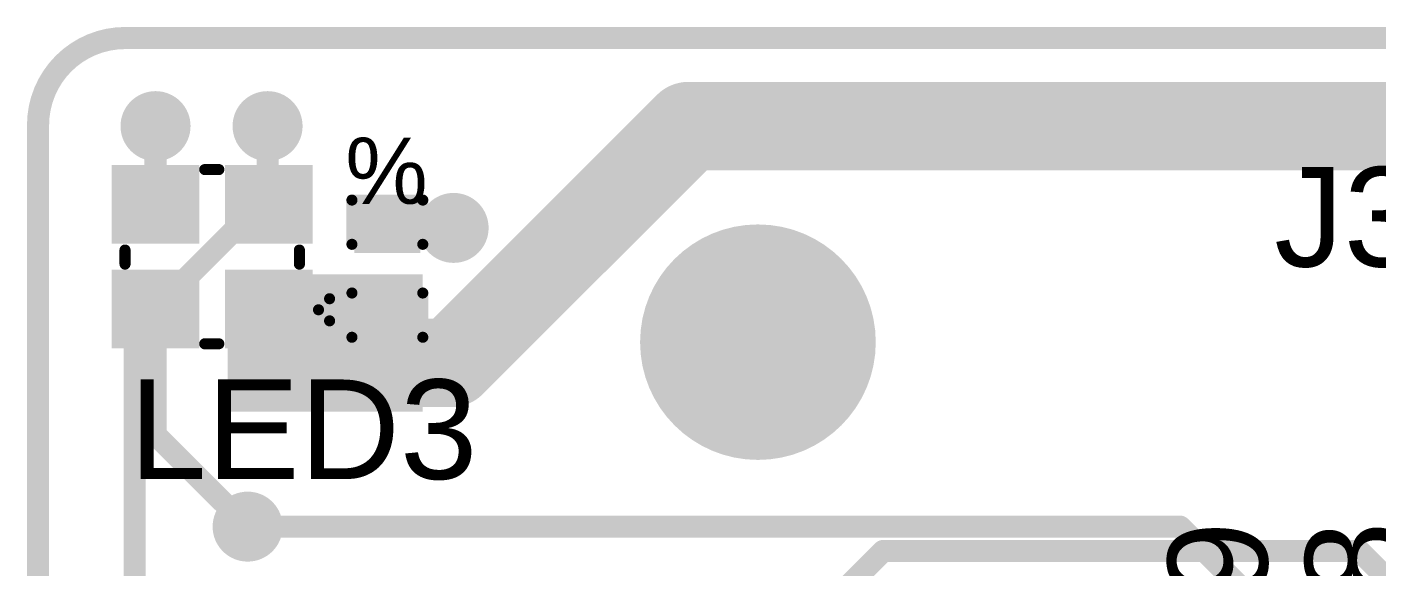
# Model space of a CAD drawing. Header units: millimetres. Extents: x -0.15 to 3.79, y -0.54 to 3.26.
# Drawn here: x -0.153 to 0.457, y 2.773 to 3.017 of the extents above; entities that cross this region are included whole.
import ezdxf

# ---------------------------------------------------------------- set-up
doc = ezdxf.new("R2010")
doc.units = ezdxf.units.MM
doc.header["$MEASUREMENT"] = 0
for name, color, linetype in [('BottomLayer', 5, 'Continuous'), ('BottomSolder', 6, 'Continuous'), ('Mechanical2', 216, 'Continuous'), ('MultiLayer', 9, 'Continuous'), ('PadHoleLayer', 156, 'Continuous'), ('TopLayer', 1, 'Continuous'), ('TopOverlay', 2, 'Continuous'), ('TopPaste', 8, 'Continuous'), ('TopSolder', 216, 'Continuous'), ('ViaHoleLayer', 16, 'Continuous')]:
    doc.layers.add(name, color=color, linetype=linetype)
doc.styles.add('Arial', font='', dxfattribs={"height": 0.2})
doc.styles.get('Arial').set_extended_font_data('Arial')

# ---------------------------------------------------------------- blocks, each defined once
blk = doc.blocks.new('SK6812_EC20_133')
at = {"layer": 'TopLayer'}
for points in [[(-0.04133855, 0.03740165), (-0.00984245, 0.03740165), (-0.00984245, 0.00984255), (-0.04133855, 0.00984255)], [(0.00984255, 0.03740165), (0.04133865, 0.03740165), (0.04133865, 0.00984255), (0.00984255, 0.00984255)], [(-0.04133855, -0.00984245), (-0.00984245, -0.00984245), (-0.00984245, -0.03740155), (-0.04133855, -0.03740155)], [(0.00984255, -0.00984245), (0.04133865, -0.00984245), (0.04133865, -0.03740155), (0.00984255, -0.03740155)]]:
    blk.add_hatch(color=1, dxfattribs=at).paths.add_polyline_path(points)
at = {"layer": 'TopPaste'}
for points in [[(-0.04133855, 0.03740165), (-0.00984245, 0.03740165), (-0.00984245, 0.00984255), (-0.04133855, 0.00984255)], [(0.00984255, 0.03740165), (0.04133865, 0.03740165), (0.04133865, 0.00984255), (0.00984255, 0.00984255)], [(-0.04133855, -0.00984245), (-0.00984245, -0.00984245), (-0.00984245, -0.03740155), (-0.04133855, -0.03740155)], [(0.00984255, -0.00984245), (0.04133865, -0.00984245), (0.04133865, -0.03740155), (0.00984255, -0.03740155)]]:
    blk.add_hatch(color=8, dxfattribs=at).paths.add_polyline_path(points)
at = {"layer": 'TopSolder'}
for points in [[(-0.04533855, 0.04140165), (-0.00584245, 0.04140165), (-0.00584245, 0.00584255), (-0.04533855, 0.00584255)], [(0.00584255, 0.04140165), (0.04533865, 0.04140165), (0.04533865, 0.00584255), (0.00584255, 0.00584255)], [(-0.04533855, -0.00584245), (-0.00584245, -0.00584245), (-0.00584245, -0.04140155), (-0.04533855, -0.04140155)], [(0.00584255, -0.00584245), (0.04533865, -0.00584245), (0.04533865, -0.04140155), (0.00584255, -0.04140155)]]:
    blk.add_hatch(color=216, dxfattribs=at).paths.add_polyline_path(points)
at = {"layer": 'TopOverlay', "const_width": 0.005}
for points in [[(-0.0033701, 0.0393701), (0.003, 0.0393701)], [(-0.03937, -0.0033701), (-0.03937, 0.003)], [(0.03937, -0.0033701), (0.03937, 0.003)], [(0.048, -0.024), (0.053, -0.019)], [(0.053, -0.029), (0.053, -0.019)], [(0.048, -0.024), (0.053, -0.029)], [(-0.0033701, -0.03937), (0.003, -0.03937)]]:
    blk.add_lwpolyline(points, dxfattribs=at)
at = {"layer": 'TopOverlay', "const_width": 0.0025}
for points in [[(-0.0046201, 0.0393701, 1), (-0.0021201, 0.0393701, 1)], [(0.00175, 0.0393701, 1), (0.00425, 0.0393701, 1)], [(-0.04062, 0.003, 1), (-0.03812, 0.003, 1)], [(0.03812, 0.003, 1), (0.04062, 0.003, 1)], [(-0.04062, -0.0033701, 1), (-0.03812, -0.0033701, 1)], [(0.03812, -0.0033701, 1), (0.04062, -0.0033701, 1)], [(0.05175, -0.019, 1), (0.05425, -0.019, 1)], [(0.05175, -0.019, 1), (0.05425, -0.019, 1)], [(0.04675, -0.024, 1), (0.04925, -0.024, 1)], [(0.04675, -0.024, 1), (0.04925, -0.024, 1)], [(0.05175, -0.029, 1), (0.05425, -0.029, 1)], [(0.05175, -0.029, 1), (0.05425, -0.029, 1)], [(-0.0046201, -0.03937, 1), (-0.0021201, -0.03937, 1)], [(0.00175, -0.03937, 1), (0.00425, -0.03937, 1)]]:
    blk.add_lwpolyline(points, format="xyb", close=True, dxfattribs=at)
blk = doc.blocks.new('C___0402_154')
at = {"layer": 'TopLayer'}
for points in [[(-0.0275, -0.0125), (-0.0275, 0.0125), (-0.009499999999999998, 0.0125), (-0.009500000000000001, -0.0125)], [(0.009499999999999998, -0.0125), (0.009500000000000001, 0.0125), (0.0275, 0.0125), (0.0275, -0.0125)]]:
    blk.add_hatch(color=1, dxfattribs=at).paths.add_polyline_path(points)
at = {"layer": 'TopPaste'}
for points in [[(-0.0275, -0.0125), (-0.0275, 0.0125), (-0.009499999999999998, 0.0125), (-0.009500000000000001, -0.0125)], [(0.009499999999999998, -0.0125), (0.009500000000000001, 0.0125), (0.0275, 0.0125), (0.0275, -0.0125)]]:
    blk.add_hatch(color=8, dxfattribs=at).paths.add_polyline_path(points)
at = {"layer": 'TopSolder'}
for points in [[(-0.0298622, -0.0148622), (-0.0298622, 0.0148622), (-0.007137799999999999, 0.0148622), (-0.007137800000000001, -0.0148622)], [(0.007137799999999999, -0.0148622), (0.007137800000000001, 0.0148622), (0.0298622, 0.0148622), (0.0298622, -0.0148622)]]:
    blk.add_hatch(color=216, dxfattribs=at).paths.add_polyline_path(points)
at = {"layer": 'TopOverlay', "const_width": 0.005}
for points in [[(-0.031, 0.016), (-0.011, 0.016)], [(-0.031, 0.016), (-0.031, -0.016)], [(0.011, 0.016), (0.031, 0.016)], [(0.031, 0.016), (0.031, -0.016)], [(-0.031, -0.016), (-0.011, -0.016)], [(0.011, -0.016), (0.031, -0.016)]]:
    blk.add_lwpolyline(points, dxfattribs=at)
at = {"layer": 'TopOverlay', "const_width": 0.0025}
for points in [[(-0.03225, 0.016, 1), (-0.02975, 0.016, 1)], [(-0.03225, 0.016, 1), (-0.02975, 0.016, 1)], [(-0.01225, 0.016, 1), (-0.00975, 0.016, 1)], [(0.00975, 0.016, 1), (0.01225, 0.016, 1)], [(0.02975, 0.016, 1), (0.03225, 0.016, 1)], [(0.02975, 0.016, 1), (0.03225, 0.016, 1)], [(-0.03225, -0.016, 1), (-0.02975, -0.016, 1)], [(-0.03225, -0.016, 1), (-0.02975, -0.016, 1)], [(-0.01225, -0.016, 1), (-0.00975, -0.016, 1)], [(0.00975, -0.016, 1), (0.01225, -0.016, 1)], [(0.02975, -0.016, 1), (0.03225, -0.016, 1)], [(0.02975, -0.016, 1), (0.03225, -0.016, 1)]]:
    blk.add_lwpolyline(points, format="xyb", close=True, dxfattribs=at)

msp = doc.modelspace()

# ---------------------------------------------------------------- hatches: boundary and pattern name
at = {"layer": 'BottomLayer'}
h = msp.add_hatch(color=5, dxfattribs=at)
edge = h.paths.add_edge_path()
edge.add_arc((-0.0945905, 2.972), 0.011811, 0, 360)
h = msp.add_hatch(color=5, dxfattribs=at)
edge = h.paths.add_edge_path()
edge.add_arc((-0.044, 2.972), 0.011811, 0, 360)
h = msp.add_hatch(color=5, dxfattribs=at)
edge = h.paths.add_edge_path()
edge.add_arc((0.04, 2.926), 0.011811, 0, 360)
h = msp.add_hatch(color=5, dxfattribs=at)
edge = h.paths.add_edge_path()
edge.add_arc((0.1774114, 2.8743622), 0.0492126, 0, 360)
h = msp.add_hatch(color=5, dxfattribs=at)
edge = h.paths.add_edge_path()
edge.add_arc((-0.018, 2.865), 0.011811, 0, 360)
h = msp.add_hatch(color=5, dxfattribs=at)
edge = h.paths.add_edge_path()
edge.add_arc((-0.053, 2.791), 0.011811, 0, 360)
at = {"layer": 'BottomSolder'}
h = msp.add_hatch(color=6, dxfattribs=at)
edge = h.paths.add_edge_path()
edge.add_arc((-0.0945905, 2.972), 0.015811, 0, 360)
h = msp.add_hatch(color=6, dxfattribs=at)
edge = h.paths.add_edge_path()
edge.add_arc((-0.044, 2.972), 0.015811, 0, 360)
h = msp.add_hatch(color=6, dxfattribs=at)
edge = h.paths.add_edge_path()
edge.add_arc((0.04, 2.926), 0.015811, 0, 360)
h = msp.add_hatch(color=6, dxfattribs=at)
edge = h.paths.add_edge_path()
edge.add_arc((0.1774114, 2.8743622), 0.0532126, 0, 360)
h = msp.add_hatch(color=6, dxfattribs=at)
edge = h.paths.add_edge_path()
edge.add_arc((-0.018, 2.865), 0.015811, 0, 360)
h = msp.add_hatch(color=6, dxfattribs=at)
edge = h.paths.add_edge_path()
edge.add_arc((-0.053, 2.791), 0.015811, 0, 360)
at = {"layer": 'MultiLayer'}
h = msp.add_hatch(color=9, dxfattribs=at)
edge = h.paths.add_edge_path()
edge.add_arc((0.1774114, 2.8743622), 0.0492126, 0, 360)
at = {"layer": 'PadHoleLayer'}
h = msp.add_hatch(color=156, dxfattribs=at)
edge = h.paths.add_edge_path()
edge.add_arc((0.1774114, 2.8743622), 0.0492126, 0, 360)
at = {"layer": 'TopLayer'}
h = msp.add_hatch(color=1, dxfattribs=at)
edge = h.paths.add_edge_path()
edge.add_arc((-0.0945905, 2.972), 0.011811, 0, 360)
h = msp.add_hatch(color=1, dxfattribs=at)
edge = h.paths.add_edge_path()
edge.add_arc((-0.044, 2.972), 0.011811, 0, 360)
h = msp.add_hatch(color=1, dxfattribs=at)
edge = h.paths.add_edge_path()
edge.add_arc((0.04, 2.926), 0.011811, 0, 360)
h = msp.add_hatch(color=1, dxfattribs=at)
edge = h.paths.add_edge_path()
edge.add_arc((0.1774114, 2.8743622), 0.0492126, 0, 360)
msp.add_hatch(color=1, dxfattribs=at).paths.add_polyline_path([(-0.062, 2.843), (0.0260886, 2.843), (0.0260886, 2.905), (-0.062, 2.905)])
h = msp.add_hatch(color=1, dxfattribs=at)
edge = h.paths.add_edge_path()
edge.add_arc((-0.018, 2.865), 0.011811, 0, 360)
h = msp.add_hatch(color=1, dxfattribs=at)
edge = h.paths.add_edge_path()
edge.add_arc((-0.053, 2.791), 0.011811, 0, 360)
at = {"layer": 'TopSolder'}
h = msp.add_hatch(color=216, dxfattribs=at)
edge = h.paths.add_edge_path()
edge.add_arc((-0.0945905, 2.972), 0.015811, 0, 360)
h = msp.add_hatch(color=216, dxfattribs=at)
edge = h.paths.add_edge_path()
edge.add_arc((-0.044, 2.972), 0.015811, 0, 360)
h = msp.add_hatch(color=216, dxfattribs=at)
edge = h.paths.add_edge_path()
edge.add_arc((0.04, 2.926), 0.015811, 0, 360)
h = msp.add_hatch(color=216, dxfattribs=at)
edge = h.paths.add_edge_path()
edge.add_arc((0.1774114, 2.8743622), 0.0532126, 0, 360)
h = msp.add_hatch(color=216, dxfattribs=at)
edge = h.paths.add_edge_path()
edge.add_arc((-0.018, 2.865), 0.015811, 0, 360)
h = msp.add_hatch(color=216, dxfattribs=at)
edge = h.paths.add_edge_path()
edge.add_arc((-0.053, 2.791), 0.015811, 0, 360)
at = {"layer": 'ViaHoleLayer'}
h = msp.add_hatch(color=16, dxfattribs=at)
edge = h.paths.add_edge_path()
edge.add_arc((-0.0945905, 2.972), 0.0059055, 0, 360)
h = msp.add_hatch(color=16, dxfattribs=at)
edge = h.paths.add_edge_path()
edge.add_arc((-0.044, 2.972), 0.0059055, 0, 360)
h = msp.add_hatch(color=16, dxfattribs=at)
edge = h.paths.add_edge_path()
edge.add_arc((0.04, 2.926), 0.0059055, 0, 360)
h = msp.add_hatch(color=16, dxfattribs=at)
edge = h.paths.add_edge_path()
edge.add_arc((-0.018, 2.865), 0.0059055, 0, 360)
h = msp.add_hatch(color=16, dxfattribs=at)
edge = h.paths.add_edge_path()
edge.add_arc((-0.053, 2.791), 0.0059055, 0, 360)

# ---------------------------------------------------------------- linework, layer by layer
at = {"layer": 'BottomLayer'}
for points, const_width in [([(0.039, 2.865), (0.146, 2.972)], 0.04), ([(0.146, 2.972), (0.695, 2.972)], 0.04), ([(-0.044, 2.94), (-0.044, 2.972)], 0.01), ([(-0.104, 2.88), (-0.044, 2.94)], 0.01), ([(-0.104, 1.958), (-0.104, 2.88)], 0.01), ([(-0.018, 2.865), (0.039, 2.865)], 0.04), ([(-0.053, 2.791), (0.368, 2.791)], 0.01), ([(0.368, 2.791), (0.41, 2.749)], 0.01)]:
    msp.add_lwpolyline(points, dxfattribs=dict(at, const_width=const_width))
for points, const_width in [([(0.136, 2.972, 1), (0.156, 2.972, 1)], 0.02), ([(0.136, 2.972, 1), (0.156, 2.972, 1)], 0.02), ([(-0.0465, 2.972, 1), (-0.0415, 2.972, 1)], 0.005), ([(-0.0465, 2.94, 1), (-0.0415, 2.94, 1)], 0.005), ([(-0.0465, 2.94, 1), (-0.0415, 2.94, 1)], 0.005), ([(-0.1065, 2.88, 1), (-0.1015, 2.88, 1)], 0.005), ([(-0.1065, 2.88, 1), (-0.1015, 2.88, 1)], 0.005), ([(-0.028, 2.865, 1), (-0.008, 2.865, 1)], 0.02), ([(0.029, 2.865, 1), (0.049, 2.865, 1)], 0.02), ([(0.029, 2.865, 1), (0.049, 2.865, 1)], 0.02), ([(-0.0555, 2.791, 1), (-0.0505, 2.791, 1)], 0.005), ([(0.3655, 2.791, 1), (0.3705, 2.791, 1)], 0.005), ([(0.3655, 2.791, 1), (0.3705, 2.791, 1)], 0.005)]:
    msp.add_lwpolyline(points, format="xyb", close=True, dxfattribs=dict(at, const_width=const_width))
at = {"layer": 'Mechanical2', "const_width": 0.01}
msp.add_lwpolyline([(-0.1476378, 2.972441, -0.414213562373091), (-0.1082677, 3.0118111)], format="xyb", dxfattribs=at)
at = {"layer": 'Mechanical2', "const_width": 0.005}
for points in [[(-0.1107677, 3.0118111, 1), (-0.1057677, 3.0118111, 1)], [(-0.1107677, 3.011811, 1), (-0.1057677, 3.011811, 1)], [(-0.1501378, 2.972441, 1), (-0.1451378, 2.972441, 1)], [(-0.1501378, 2.972441, 1), (-0.1451378, 2.972441, 1)]]:
    msp.add_lwpolyline(points, format="xyb", close=True, dxfattribs=at)
at = {"layer": 'Mechanical2', "const_width": 0.01}
for points in [[(-0.1082677, 3.011811), (3.75, 3.011811)], [(-0.1476378, -0.492126), (-0.1476378, 2.972441)]]:
    msp.add_lwpolyline(points, dxfattribs=at)
at = {"layer": 'TopLayer'}
for points, const_width in [([(-0.0945905, 2.9366221), (-0.0945905, 2.972)], 0.01), ([(-0.044, 2.9372127), (-0.044, 2.972)], 0.01), ([(-0.044, 2.9372127), (-0.0434094, 2.9366221)], 0.01), ([(0.0100886, 2.9260787), (0.0188607, 2.9260787)], 0.018), ([(0.0188607, 2.9260787), (0.0188637, 2.9260757)], 0.018), ([(0.0188637, 2.9260757), (0.0389243, 2.9260757)], 0.018), ([(0.0389243, 2.9260757), (0.04, 2.925)], 0.018), ([(-0.0945905, 2.8325905), (-0.0945905, 2.889378)], 0.01), ([(-0.0945905, 2.8325905), (-0.053, 2.791)], 0.01), ([(0.208, 2.754), (0.234, 2.78)], 0.01), ([(0.234, 2.78), (0.449, 2.78)], 0.01), ([(0.449, 2.78), (0.472, 2.757)], 0.01)]:
    msp.add_lwpolyline(points, dxfattribs=dict(at, const_width=const_width))
for points, const_width in [([(-0.0970905, 2.972, 1), (-0.0920905, 2.972, 1)], 0.005), ([(-0.0465, 2.972, 1), (-0.0415, 2.972, 1)], 0.005), ([(-0.0465, 2.9372127, 1), (-0.0415, 2.9372127, 1)], 0.005), ([(-0.0465, 2.9372127, 1), (-0.0415, 2.9372127, 1)], 0.005), ([(-0.0970905, 2.9366221, 1), (-0.0920905, 2.9366221, 1)], 0.005), ([(-0.0459094, 2.9366221, 1), (-0.0409094, 2.9366221, 1)], 0.005), ([(0.0055886, 2.9260787, 1), (0.0145886, 2.9260787, 1)], 0.009), ([(0.0143607, 2.9260787, 1), (0.0233607, 2.9260787, 1)], 0.009), ([(0.0143607, 2.9260787, 1), (0.0233607, 2.9260787, 1)], 0.009), ([(0.0143637, 2.9260757, 1), (0.0233637, 2.9260757, 1)], 0.009), ([(0.0143637, 2.9260757, 1), (0.0233637, 2.9260757, 1)], 0.009), ([(0.0344243, 2.9260757, 1), (0.0434243, 2.9260757, 1)], 0.009), ([(0.0344243, 2.9260757, 1), (0.0434243, 2.9260757, 1)], 0.009), ([(0.0355, 2.925, 1), (0.0445, 2.925, 1)], 0.009), ([(-0.0970905, 2.889378, 1), (-0.0920905, 2.889378, 1)], 0.005), ([(-0.0970905, 2.8325905, 1), (-0.0920905, 2.8325905, 1)], 0.005), ([(-0.0970905, 2.8325905, 1), (-0.0920905, 2.8325905, 1)], 0.005), ([(-0.0555, 2.791, 1), (-0.0505, 2.791, 1)], 0.005), ([(0.2315, 2.78, 1), (0.2365, 2.78, 1)], 0.005), ([(0.2315, 2.78, 1), (0.2365, 2.78, 1)], 0.005), ([(0.4465, 2.78, 1), (0.4515, 2.78, 1)], 0.005), ([(0.4465, 2.78, 1), (0.4515, 2.78, 1)], 0.005)]:
    msp.add_lwpolyline(points, format="xyb", close=True, dxfattribs=dict(at, const_width=const_width))

# ---------------------------------------------------------------- block references
msp.add_blockref('SK6812_EC20_133', (-0.069, 2.913))
at = {"rotation": 90}
msp.add_blockref('C___0402_154', (0.0100886, 2.9075787), dxfattribs=at)

# ---------------------------------------------------------------- texts
at = {"layer": 'TopOverlay', "style": 'Arial'}
for s, height, rotation, p in [('%', 0.03, 360, (-0.0089116, 2.9368344)), ('R29', 0.045, 90, (0.4074927, 2.6780194)), ('R28', 0.045, 90, (0.4694927, 2.6780194))]:
    msp.add_text(s, height=height, rotation=rotation, dxfattribs=at).set_placement(p)
for s, p in [('J3', (0.4105121, 2.9085073)), ('LED3', (-0.1064734, 2.8125073))]:
    msp.add_text(s, height=0.045, dxfattribs=at).set_placement(p)

doc.saveas('drawing.dxf')
